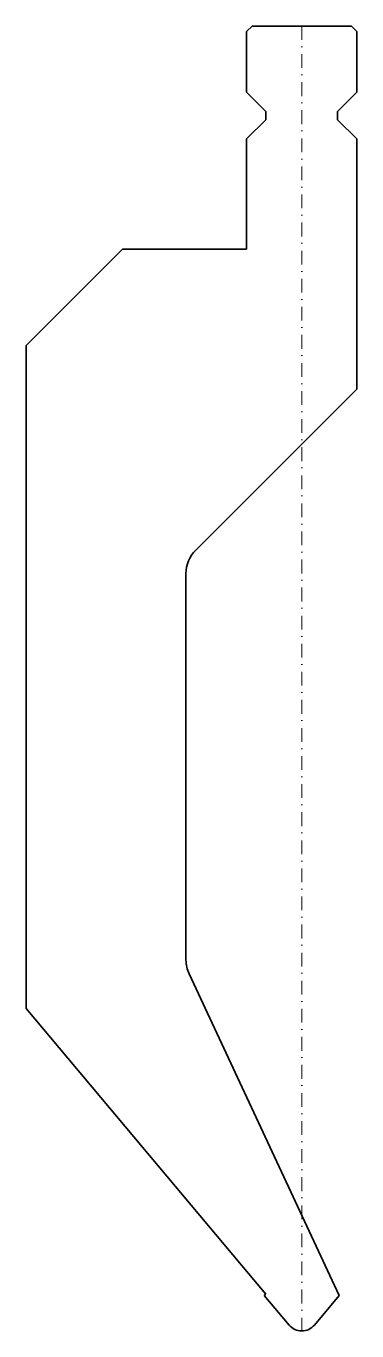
# Model space of a CAD drawing. Header units: millimetres. Extents: x -50 to 10, y 0 to 237.
import ezdxf

# ---------------------------------------------------------------- set-up
doc = ezdxf.new("R2010")
doc.units = ezdxf.units.MM
doc.header["$LTSCALE"] = 5
doc.linetypes.add('AUSGEZOGEN', pattern=[0])
doc.linetypes.add('DASHDOT', pattern=[1, 0.5, -0.25, 0, -0.25])
doc.layers.add('2', color=7, linetype='Continuous')

msp = doc.modelspace()

# ---------------------------------------------------------------- linework, layer by layer
at = {"layer": '2', "color": 7, "linetype": 'AUSGEZOGEN', "lineweight": 35}
for p, q in [((-10, 236), (-9, 237)), ((-10, 225), (-10, 236)), ((-9, 237), (9, 237)), ((9, 237), (10, 236)), ((10, 236), (10, 225)), ((-6.5, 221.5), (-10, 225)), ((10, 225), (6.5, 221.5)), ((-6.5, 220), (-6.5, 221.5)), ((6.5, 221.5), (6.5, 220)), ((-10, 216.5), (-6.5, 220)), ((6.5, 220), (10, 216.5)), ((-10, 196.5), (-10, 216.5)), ((10, 216.5), (10, 171.05)), ((-50, 179), (-32.5, 196.5)), ((-32.5, 196.5), (-10, 196.5)), ((-50, 58.54), (-50, 179)), ((10, 171.05), (-19.24, 141.8)), ((-21, 137.56), (-21, 67.38)), ((-20.44, 64.84), (6.79, 6.46)), ((-6.49, 6.69), (-50, 58.54)), ((-6.8, 6.43), (-6.49, 6.69)), ((-2.3, 1.07), (-6.8, 6.43)), ((6.79, 6.42), (2.3, 1.07)), ((6.79, 6.46), (6.79, 6.42))]:
    msp.add_line(p, q, dxfattribs=at)
at = {"layer": '2', "color": 7, "linetype": 'DASHDOT', "lineweight": 18}
msp.add_line((0, 237), (0, 0), dxfattribs=at)
at = {"layer": '2', "color": 7, "linetype": 'AUSGEZOGEN', "lineweight": 35}
for centre, radius, start, end in [((-15, 137.56), 6, 135, 180), ((-15, 67.38), 6, 180, 205), ((0, 3), 3, 220, 320)]:
    msp.add_arc(centre, radius, start, end, dxfattribs=at)

doc.saveas('drawing.dxf')
